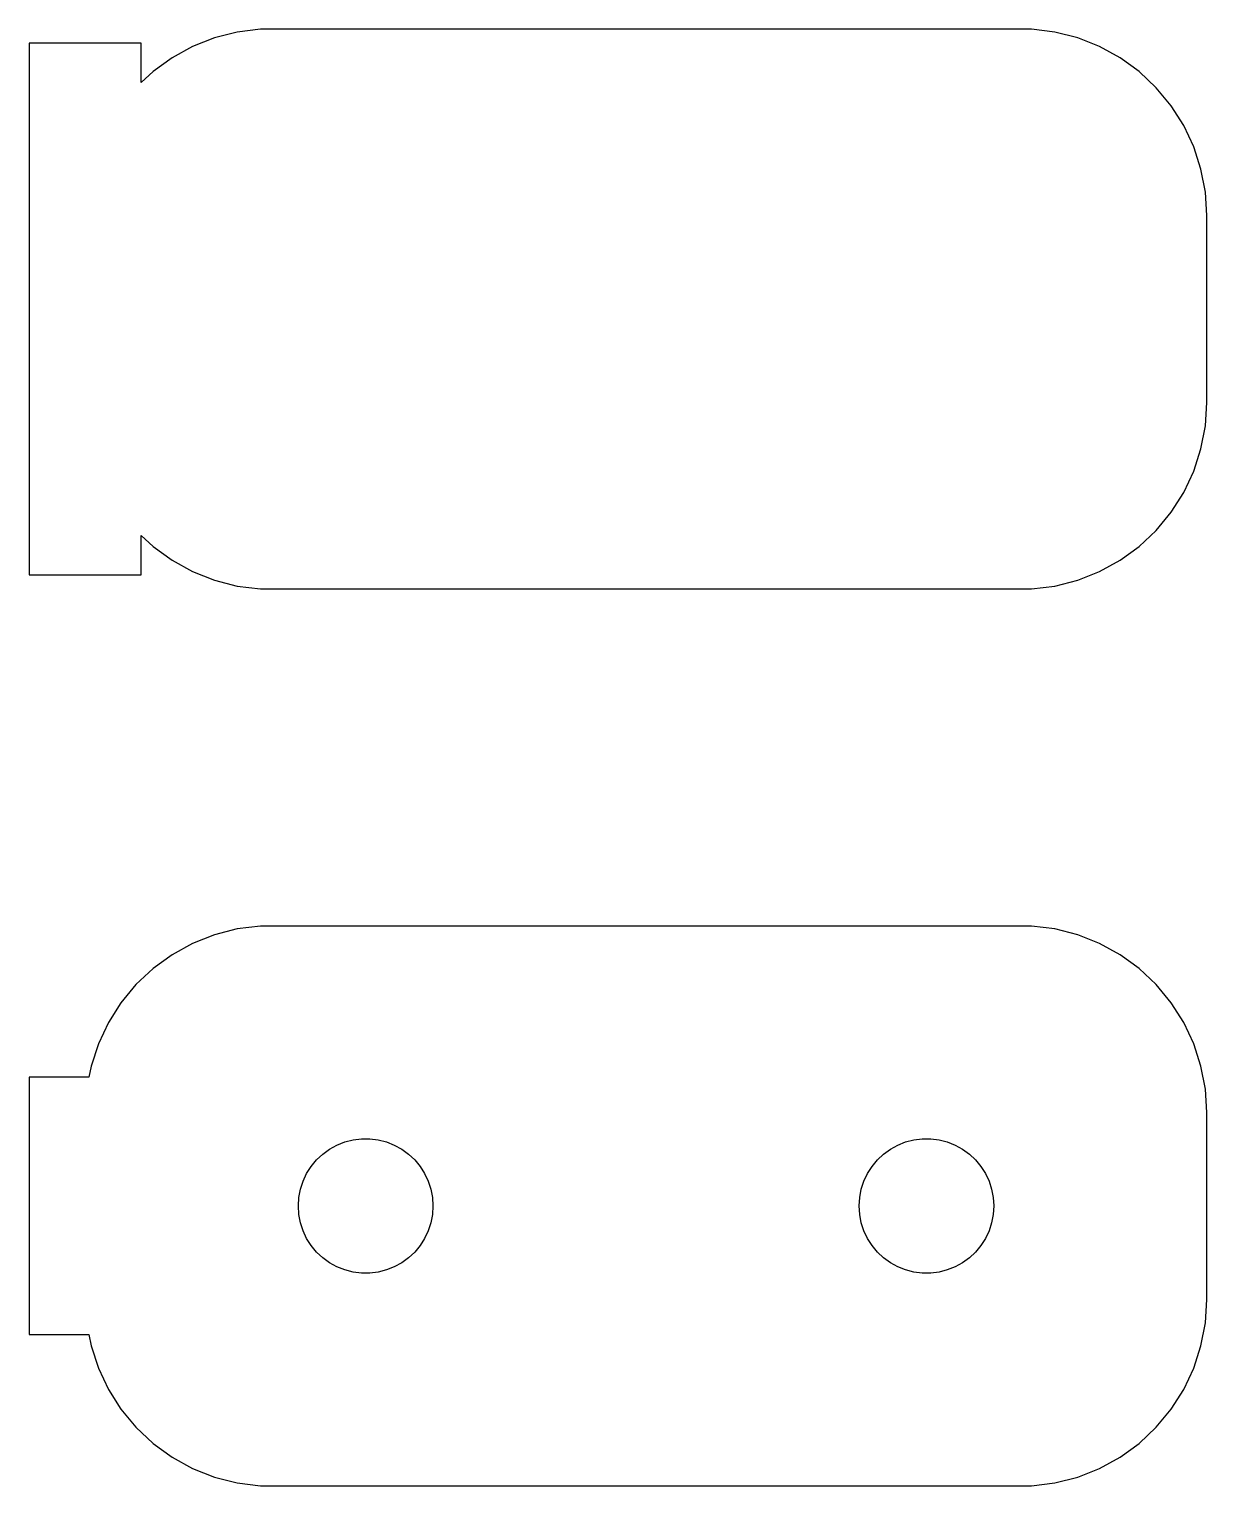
# Model space of a CAD drawing. Header units: metres. Extents: x -16.5 to 15, y 16.5 to 55.5.
import ezdxf

# ---------------------------------------------------------------- set-up
doc = ezdxf.new("R2010")
doc.units = ezdxf.units.M

msp = doc.modelspace()

# ---------------------------------------------------------------- linework, layer by layer
for p, q in [((-10.9369, 55.4114), (-11.5451, 55.2553)), ((-10.3139, 55.4901), (-10.9369, 55.4114)), ((10.3139, 55.4901), (-10.3139, 55.4901)), ((10.9369, 55.4114), (10.3139, 55.4901)), ((11.5451, 55.2553), (10.9369, 55.4114)), ((-13.5, 55.1148), (-16.5, 55.1148)), ((-16.5, 55.1148), (-16.5, 40.8852)), ((-13.5, 54.0587), (-13.5, 55.1148)), ((-12.1289, 55.0241), (-12.6791, 54.7216)), ((-11.5451, 55.2553), (-12.1289, 55.0241)), ((12.1289, 55.0241), (11.5451, 55.2553)), ((12.6791, 54.7216), (12.1289, 55.0241)), ((-12.6791, 54.7216), (-13.1871, 54.3526)), ((13.1871, 54.3526), (12.6791, 54.7216)), ((-13.1871, 54.3526), (-13.5, 54.0587)), ((13.6448, 53.9227), (13.1871, 54.3526)), ((14.0451, 53.4389), (13.6448, 53.9227)), ((14.3815, 52.9088), (14.0451, 53.4389)), ((14.6489, 52.3406), (14.3815, 52.9088)), ((14.8429, 51.7434), (14.6489, 52.3406)), ((14.9606, 51.1267), (14.8429, 51.7434)), ((15, 50.5), (14.9606, 51.1267)), ((15, 45.5), (15, 50.5)), ((14.9606, 44.8733), (15, 45.5)), ((14.8429, 44.2566), (14.9606, 44.8733)), ((14.6489, 43.6594), (14.8429, 44.2566)), ((14.3815, 43.0912), (14.6489, 43.6594)), ((14.0451, 42.5611), (14.3815, 43.0912)), ((13.6448, 42.0773), (14.0451, 42.5611)), ((-13.5, 40.8852), (-13.5, 41.9413)), ((-13.5, 41.9413), (-13.1871, 41.6474)), ((13.1871, 41.6474), (13.6448, 42.0773)), ((-13.1871, 41.6474), (-12.6791, 41.2784)), ((12.6791, 41.2784), (13.1871, 41.6474)), ((-12.6791, 41.2784), (-12.1289, 40.9759)), ((-12.1289, 40.9759), (-11.5451, 40.7447)), ((11.5451, 40.7447), (12.1289, 40.9759)), ((12.1289, 40.9759), (12.6791, 41.2784)), ((-16.5, 40.8852), (-13.5, 40.8852)), ((-11.5451, 40.7447), (-10.9369, 40.5886)), ((-10.9369, 40.5886), (-10.3139, 40.5099)), ((10.3139, 40.5099), (10.9369, 40.5886)), ((10.9369, 40.5886), (11.5451, 40.7447)), ((-10.3139, 40.5099), (10.3139, 40.5099)), ((-11.5451, 31.2553), (-12.1289, 31.0241)), ((-10.9369, 31.4114), (-11.5451, 31.2553)), ((-10.3139, 31.4901), (-10.9369, 31.4114)), ((10.3139, 31.4901), (-10.3139, 31.4901)), ((10.9369, 31.4114), (10.3139, 31.4901)), ((11.5451, 31.2553), (10.9369, 31.4114)), ((12.1289, 31.0241), (11.5451, 31.2553)), ((-12.1289, 31.0241), (-12.6791, 30.7216)), ((12.6791, 30.7216), (12.1289, 31.0241)), ((-12.6791, 30.7216), (-13.1871, 30.3526)), ((13.1871, 30.3526), (12.6791, 30.7216)), ((-13.1871, 30.3526), (-13.6448, 29.9227)), ((13.6448, 29.9227), (13.1871, 30.3526)), ((-13.6448, 29.9227), (-14.0451, 29.4389)), ((14.0451, 29.4389), (13.6448, 29.9227)), ((-14.0451, 29.4389), (-14.3815, 28.9088)), ((14.3815, 28.9088), (14.0451, 29.4389)), ((-14.3815, 28.9088), (-14.6489, 28.3406)), ((14.6489, 28.3406), (14.3815, 28.9088)), ((-14.6489, 28.3406), (-14.8429, 27.7434)), ((14.8429, 27.7434), (14.6489, 28.3406)), ((-14.8429, 27.7434), (-14.9, 27.4442)), ((14.9606, 27.1267), (14.8429, 27.7434)), ((-14.9, 27.4442), (-16.5, 27.4442)), ((-16.5, 27.4442), (-16.5, 20.5558)), ((15, 26.5), (14.9606, 27.1267)), ((15, 21.5), (15, 26.5)), ((-8.05623, 25.7119), (-7.83728, 25.7681)), ((-7.83728, 25.7681), (-7.61302, 25.7964)), ((-7.61302, 25.7964), (-7.38696, 25.7964)), ((-7.38696, 25.7964), (-7.1627, 25.7681)), ((-7.1627, 25.7681), (-6.94376, 25.7119)), ((6.94376, 25.7119), (7.1627, 25.7681)), ((7.1627, 25.7681), (7.38696, 25.7964)), ((7.38696, 25.7964), (7.61302, 25.7964)), ((7.61302, 25.7964), (7.83728, 25.7681)), ((7.83728, 25.7681), (8.05623, 25.7119)), ((-8.81213, 25.2322), (-8.64735, 25.3869)), ((-8.64735, 25.3869), (-8.46448, 25.5198)), ((-8.46448, 25.5198), (-8.26639, 25.6287)), ((-8.26639, 25.6287), (-8.05623, 25.7119)), ((-6.94376, 25.7119), (-6.7336, 25.6287)), ((-6.7336, 25.6287), (-6.53551, 25.5198)), ((-6.53551, 25.5198), (-6.35263, 25.3869)), ((-6.35263, 25.3869), (-6.18785, 25.2322)), ((6.18785, 25.2322), (6.35263, 25.3869)), ((6.35263, 25.3869), (6.53551, 25.5198)), ((6.53551, 25.5198), (6.7336, 25.6287)), ((6.7336, 25.6287), (6.94376, 25.7119)), ((8.05623, 25.7119), (8.26639, 25.6287)), ((8.26639, 25.6287), (8.46448, 25.5198)), ((8.46448, 25.5198), (8.64735, 25.3869)), ((8.64735, 25.3869), (8.81213, 25.2322)), ((-9.07735, 24.8671), (-8.95622, 25.058)), ((-8.95622, 25.058), (-8.81213, 25.2322)), ((-6.18785, 25.2322), (-6.04376, 25.058)), ((-6.04376, 25.058), (-5.92264, 24.8671)), ((5.92264, 24.8671), (6.04376, 25.058)), ((6.04376, 25.058), (6.18785, 25.2322)), ((8.81213, 25.2322), (8.95622, 25.058)), ((8.95622, 25.058), (9.07735, 24.8671)), ((-9.24344, 24.4476), (-9.17358, 24.6626)), ((-9.17358, 24.6626), (-9.07735, 24.8671)), ((-5.92264, 24.8671), (-5.8264, 24.6626)), ((-5.8264, 24.6626), (-5.75655, 24.4476)), ((5.75655, 24.4476), (5.8264, 24.6626)), ((5.8264, 24.6626), (5.92264, 24.8671)), ((9.07735, 24.8671), (9.17358, 24.6626)), ((9.17358, 24.6626), (9.24344, 24.4476)), ((-9.29999, 24), (-9.2858, 24.2256)), ((-9.2858, 24.2256), (-9.24344, 24.4476)), ((-5.75655, 24.4476), (-5.71419, 24.2256)), ((-5.71419, 24.2256), (-5.7, 24)), ((5.7, 24), (5.71419, 24.2256)), ((5.71419, 24.2256), (5.75655, 24.4476)), ((9.24344, 24.4476), (9.2858, 24.2256)), ((9.2858, 24.2256), (9.29999, 24)), ((-9.2858, 23.7744), (-9.29999, 24)), ((-5.7, 24), (-5.71419, 23.7744)), ((5.71419, 23.7744), (5.7, 24)), ((9.29999, 24), (9.2858, 23.7744)), ((-9.24344, 23.5524), (-9.2858, 23.7744)), ((-9.17358, 23.3374), (-9.24344, 23.5524)), ((-5.75655, 23.5524), (-5.8264, 23.3374)), ((-5.71419, 23.7744), (-5.75655, 23.5524)), ((5.75655, 23.5524), (5.71419, 23.7744)), ((5.8264, 23.3374), (5.75655, 23.5524)), ((9.24344, 23.5524), (9.17358, 23.3374)), ((9.2858, 23.7744), (9.24344, 23.5524)), ((-9.07735, 23.1329), (-9.17358, 23.3374)), ((-8.95622, 22.942), (-9.07735, 23.1329)), ((-5.92264, 23.1329), (-6.04376, 22.942)), ((-5.8264, 23.3374), (-5.92264, 23.1329)), ((5.92264, 23.1329), (5.8264, 23.3374)), ((6.04376, 22.942), (5.92264, 23.1329)), ((9.07735, 23.1329), (8.95622, 22.942)), ((9.17358, 23.3374), (9.07735, 23.1329)), ((-8.81213, 22.7678), (-8.95622, 22.942)), ((-8.64735, 22.6131), (-8.81213, 22.7678)), ((-8.46448, 22.4802), (-8.64735, 22.6131)), ((-6.35263, 22.6131), (-6.53551, 22.4802)), ((-6.18785, 22.7678), (-6.35263, 22.6131)), ((-6.04376, 22.942), (-6.18785, 22.7678)), ((6.18785, 22.7678), (6.04376, 22.942)), ((6.35263, 22.6131), (6.18785, 22.7678)), ((6.53551, 22.4802), (6.35263, 22.6131)), ((8.64735, 22.6131), (8.46448, 22.4802)), ((8.81213, 22.7678), (8.64735, 22.6131)), ((8.95622, 22.942), (8.81213, 22.7678)), ((-8.26639, 22.3713), (-8.46448, 22.4802)), ((-8.05623, 22.2881), (-8.26639, 22.3713)), ((-7.83728, 22.2319), (-8.05623, 22.2881)), ((-7.61302, 22.2036), (-7.83728, 22.2319)), ((-7.1627, 22.2319), (-7.38696, 22.2036)), ((-6.94376, 22.2881), (-7.1627, 22.2319)), ((-6.7336, 22.3713), (-6.94376, 22.2881)), ((-6.53551, 22.4802), (-6.7336, 22.3713)), ((6.7336, 22.3713), (6.53551, 22.4802)), ((6.94376, 22.2881), (6.7336, 22.3713)), ((7.1627, 22.2319), (6.94376, 22.2881)), ((7.38696, 22.2036), (7.1627, 22.2319)), ((7.83728, 22.2319), (7.61302, 22.2036)), ((8.05623, 22.2881), (7.83728, 22.2319)), ((8.26639, 22.3713), (8.05623, 22.2881)), ((8.46448, 22.4802), (8.26639, 22.3713)), ((-7.38696, 22.2036), (-7.61302, 22.2036)), ((7.61302, 22.2036), (7.38696, 22.2036)), ((14.9606, 20.8733), (15, 21.5)), ((14.8429, 20.2566), (14.9606, 20.8733)), ((-16.5, 20.5558), (-14.9, 20.5558)), ((-14.9, 20.5558), (-14.8429, 20.2566)), ((-14.8429, 20.2566), (-14.6489, 19.6594)), ((14.6489, 19.6594), (14.8429, 20.2566)), ((-14.6489, 19.6594), (-14.3815, 19.0912)), ((14.3815, 19.0912), (14.6489, 19.6594)), ((-14.3815, 19.0912), (-14.0451, 18.5611)), ((14.0451, 18.5611), (14.3815, 19.0912)), ((-14.0451, 18.5611), (-13.6448, 18.0773)), ((13.6448, 18.0773), (14.0451, 18.5611)), ((-13.6448, 18.0773), (-13.1871, 17.6474)), ((13.1871, 17.6474), (13.6448, 18.0773)), ((-13.1871, 17.6474), (-12.6791, 17.2784)), ((12.6791, 17.2784), (13.1871, 17.6474)), ((-12.6791, 17.2784), (-12.1289, 16.9759)), ((12.1289, 16.9759), (12.6791, 17.2784)), ((-12.1289, 16.9759), (-11.5451, 16.7447)), ((11.5451, 16.7447), (12.1289, 16.9759)), ((-11.5451, 16.7447), (-10.9369, 16.5886)), ((-10.9369, 16.5886), (-10.3139, 16.5099)), ((-10.3139, 16.5099), (10.3139, 16.5099)), ((10.3139, 16.5099), (10.9369, 16.5886)), ((10.9369, 16.5886), (11.5451, 16.7447))]:
    msp.add_line(p, q)

doc.saveas('drawing.dxf')
